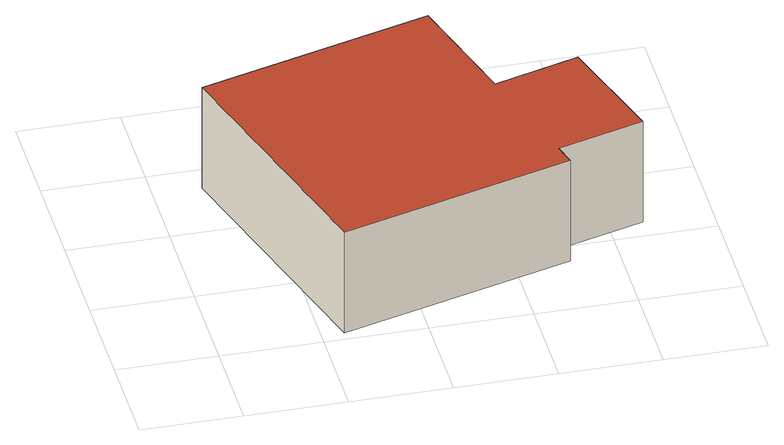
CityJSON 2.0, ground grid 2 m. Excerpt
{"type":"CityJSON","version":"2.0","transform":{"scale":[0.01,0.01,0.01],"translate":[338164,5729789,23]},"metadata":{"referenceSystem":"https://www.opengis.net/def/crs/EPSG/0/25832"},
"CityObjects":{
"building1":{"type":"Building","attributes":{"Geometrietyp2DReferenz":"3000","Gemeindeschluessel":"05170048","function":"31001_2724","roofType":"1000","measuredHeight":2.27},"address":[{"country":"Germany","locality":"Wesel","thoroughfareNumber":"70","thoroughfareName":"Bruchweg"}],"geometry":[{"type":"Solid","lod":"2","boundaries":[[[[0,1,2,3]],[[4,5,1,0]],[[6,7,5,4]],[[8,9,7,6]],[[10,11,9,8]],[[12,13,11,10]],[[14,15,13,12]],[[3,2,15,14]],[[12,10,8,6,4,0,3,14]],[[1,5,7,9,11,13,15,2]]]],"semantics":{"surfaces":[{"type":"WallSurface"},{"type":"RoofSurface"},{"type":"GroundSurface"}],"values":[[0,0,0,0,0,0,0,0,1,2]]}}]}
},
"vertices":[
[796,478,280],[796,478,53],[626,428,53],[626,428,280],[865,245,280],[865,245,53],[693,195,280],[693,195,53],[705,152,280],[705,152,53],[243,20,280],[243,20,53],[94,541,280],[94,541,53],[556,673,280],[556,673,53]
]}
